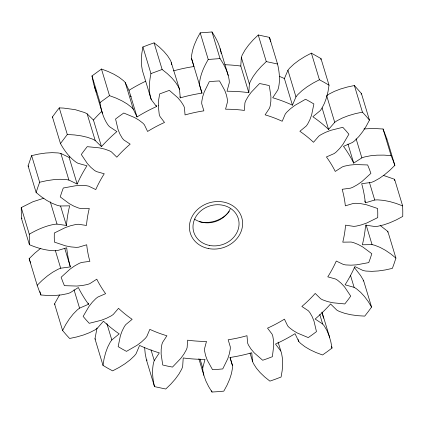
<?xml version="1.0" encoding="UTF-8"?>
<svg xmlns="http://www.w3.org/2000/svg" width="424" height="424" viewBox="0 0 424 424"><rect width="100%" height="100%" fill="white"/><g stroke="black" fill="none" stroke-linecap="round" stroke-linejoin="round"><path stroke-width="0.64" d="M144.605 347.394L145.194 353.563L146.46 360.002L154.495 386.619L165.752 389.015L170.84 384.091L175.324 379.008L178.923 374.063L181.626 369.288A24.454 21.364 -16.8 0 0 181.949 368.551L182.659 366.622L183.216 357.957A151.49 132.368 -16.8 0 0 205.004 359.377L202.736 367.931L202.799 369.914A24.454 21.364 -16.8 0 0 202.879 370.677L203.971 375.696L205.889 381.001L208.624 386.556L212.005 392.03L217.904 391.67L223.803 391.14L227.052 385.156L229.654 379.199L231.451 373.613L232.426 368.435A24.454 21.364 -16.8 0 0 232.484 367.666L232.511 365.679L230.047 357.48A151.49 132.368 -16.8 0 0 251.766 352.763L252.519 361.333L253.271 363.151A24.454 21.364 -16.8 0 0 253.616 363.834L256.414 368.191L260.124 372.579L264.714 376.978L269.908 381.123L275.526 379.151L281.091 377.026L282.183 370.576L282.654 364.327L282.464 358.646L281.621 353.574A24.454 21.364 -16.8 0 0 281.414 352.842L278.065 342.115M43.815 198.209L32.86 201.771L21.242 207.58L21.364 218.09L29.399 244.706C37.27 248.013 45.638 250.478 54.219 250.738A24.454 21.364 -16.8 0 0 55.083 250.732L57.309 250.605L66.69 247.786A151.49 132.368 -16.8 0 0 70.352 266.903L60.685 268.217L58.592 269.028A24.454 21.364 -16.8 0 0 57.797 269.383L52.698 272.224L47.499 275.876L42.22 280.317L37.18 285.283L38.971 290.175L40.937 294.998L48.092 295.496L55.067 295.449L61.454 294.86L67.209 293.721A24.454 21.364 -16.8 0 0 68.047 293.477L70.172 292.74L78.334 287.525A151.49 132.368 -16.8 0 0 88.531 304.252L79.569 308.147L77.809 309.483A24.454 21.364 -16.8 0 0 77.157 310.034L73.177 314.078L69.372 318.912L65.773 324.493L62.582 330.497L66.022 334.541L69.615 338.474L76.755 336.953L83.539 334.976L89.554 332.66L94.764 330.01A24.454 21.364 -16.8 0 0 95.501 329.554L97.313 328.282L103.456 321.18A151.49 132.368 -16.8 0 0 119.186 333.874L111.809 339.974L110.553 341.702A24.454 21.364 -16.8 0 0 110.113 342.391L107.632 347.245L105.608 352.784L104.034 358.964L103.011 365.414L107.76 368.212L112.62 370.868L119.054 367.481L124.974 363.766L130.03 359.95L134.191 356.049A24.454 21.364 -16.8 0 0 134.747 355.423L136.072 353.738L139.597 345.449A151.49 132.368 -16.8 0 0 159.323 352.869L154.246 360.575L153.626 362.52A24.454 21.364 -16.8 0 0 153.435 363.283C151.829 371 152.682 379.019 154.495 386.619M21.242 207.58L29.277 234.196L29.399 244.706M173.57 70.861A151.49 132.368 -16.8 0 1 193.953 66.52L191.489 58.321L191.516 56.334A24.454 21.364 -16.8 0 1 191.574 55.565L192.549 50.387L194.346 44.801L196.948 38.844L200.197 32.86L211.995 31.97L220.03 58.586C224.354 65.031 228.011 72.186 229.156 79.94A24.454 21.364 -16.8 0 1 229.236 80.703L229.304 82.685L227.031 91.24A151.49 132.368 -16.8 0 1 248.819 92.66L240.784 66.043L241.341 57.378L242.051 55.449A24.454 21.364 -16.8 0 1 242.374 54.712L245.077 49.937L248.676 44.992L253.16 39.909L258.248 34.985L269.505 37.381L277.54 63.998C279.352 71.598 280.206 79.617 278.605 87.333A24.454 21.364 -16.8 0 1 278.414 88.097L277.789 90.042L272.717 97.748A151.49 132.368 -16.8 0 1 292.443 105.168L295.963 96.879L297.288 95.193A24.454 21.364 -16.8 0 1 297.844 94.568L302.005 90.667L307.061 86.846L312.981 83.136L319.415 79.749L324.275 82.404L329.029 85.198L328.001 91.653L326.432 97.833L324.402 103.371L321.922 108.226A24.454 21.364 -16.8 0 1 321.482 108.915L320.226 110.643L312.848 116.743A151.49 132.368 -16.8 0 1 328.579 129.437L334.721 122.335L336.539 121.063A24.454 21.364 -16.8 0 1 337.271 120.607L342.481 117.957L348.502 115.641L355.28 113.664L362.425 112.143L366.013 116.075L369.452 120.119L366.262 126.124L362.663 131.705L358.863 136.539L354.877 140.583A24.454 21.364 -16.8 0 1 354.231 141.134L352.466 142.469L343.504 146.365A151.49 132.368 -16.8 0 1 353.701 163.092L361.863 157.876L363.988 157.14A24.454 21.364 -16.8 0 1 364.826 156.896L370.581 155.756L376.968 155.168L383.943 155.115L391.098 155.619L393.069 160.442L394.855 165.334L389.815 170.3L384.541 174.741L379.337 178.393L374.238 181.233A24.454 21.364 -16.8 0 1 373.449 181.589L371.35 182.399L361.683 183.714A151.49 132.368 -16.8 0 1 365.345 202.831L374.726 200.011L376.952 199.884A24.454 21.364 -16.8 0 1 377.816 199.879L383.55 200.367L389.683 201.559L396.17 203.446L402.636 205.91L402.789 211.157L402.758 216.42L396.361 219.86L389.921 222.727L383.826 224.842L378.113 226.199A24.454 21.364 -16.8 0 1 377.254 226.326L375.028 226.533L365.599 225.139A151.49 132.368 -16.8 0 1 362.372 244.775L372.055 244.627L374.164 245.12A24.454 21.364 -16.8 0 1 374.964 245.353L380.121 247.415L385.395 250.277L390.764 253.912L395.91 258.105L394.23 263.256L392.375 268.376L385.246 269.956L378.282 270.963L371.89 271.339L366.119 271.074A24.454 21.364 -16.8 0 1 365.276 270.963L363.14 270.549L354.877 266.574A151.49 132.368 -16.8 0 1 345.072 284.817L354.109 287.35L355.9 288.415A24.454 21.364 -16.8 0 1 356.558 288.866L360.628 292.3L364.529 296.551L368.255 301.575L371.572 307.087L368.228 311.645L364.735 316.113L357.57 315.679L350.754 314.73L344.696 313.325L339.433 311.47A24.454 21.364 -16.8 0 1 338.691 311.126L336.852 310.13L330.561 303.976A151.49 132.368 -16.8 0 1 315.143 319.028L322.648 324L323.936 325.531A24.454 21.364 -16.8 0 1 324.392 326.157L326.978 330.63L329.125 335.85L330.837 341.776L332.008 348.067L327.328 351.581L322.531 354.968L316.034 352.556L310.039 349.747L304.909 346.7L300.664 343.435A24.454 21.364 -16.8 0 1 300.097 342.894L298.735 341.415L295.03 333.672A151.49 132.368 -16.8 0 1 275.505 344.065L280.746 350.987M248.819 92.66L249.376 83.994L250.086 82.06A24.454 21.364 -16.8 0 1 250.409 81.328L253.112 76.553L256.711 71.608L261.195 66.526L266.283 61.602L277.54 63.998M103.011 365.414L94.971 338.803L97.043 327.969M292.443 105.168L284.403 78.551L287.928 70.262L289.253 68.577A24.454 21.364 -16.8 0 1 289.809 67.951L293.97 64.05L299.026 60.235L304.946 56.519L311.38 53.133L320.989 58.586L320.862 59.641M200.197 32.86L208.237 59.477C204.135 66.478 200.621 74.057 199.609 82.182A24.454 21.364 -16.8 0 0 199.55 82.95L199.529 84.938L201.988 93.137A151.49 132.368 -16.8 0 0 180.269 97.854L179.516 89.284L170.729 60.849A24.454 21.364 -16.8 0 0 170.384 60.166L167.586 55.809L163.876 51.421L159.286 47.022L154.092 42.877L148.474 44.849L142.909 46.974L141.817 53.424L141.346 59.673L141.537 65.354L142.379 70.426A24.454 21.364 -16.8 0 0 142.586 71.158L151.288 99.629L156.53 106.551A151.49 132.368 -16.8 0 0 137.005 116.945L133.3 109.201L125.266 82.585L123.903 81.106A24.454 21.364 -16.8 0 0 123.336 80.565L119.091 77.3L113.961 74.253L107.966 71.444L101.469 69.032L91.992 75.933L93.614 84.032L96.036 91.187M142.909 46.974L150.949 73.585C149.359 81.265 148.596 89.337 150.414 97.043A24.454 21.364 -16.8 0 0 150.621 97.774L151.288 99.629M36.125 192.512L28.09 165.895L31.625 155.624L38.754 154.044L45.718 153.037L52.11 152.661L57.881 152.926A24.454 21.364 -16.8 0 1 58.724 153.037L60.86 153.451L69.123 157.426L77.163 184.043L68.9 180.067L66.759 179.654A24.454 21.364 -16.8 0 0 65.916 179.543L60.144 179.278L53.758 179.654L46.788 180.661L39.66 182.241L37.805 187.355L36.125 192.512L41.271 196.704L46.64 200.34L51.914 203.202L57.07 205.264A24.454 21.364 -16.8 0 0 57.871 205.497L59.98 205.99L69.663 205.841A151.49 132.368 -16.8 0 0 66.436 225.478L57.012 224.084L54.781 224.291A24.454 21.364 -16.8 0 0 53.922 224.418C45.167 226.024 36.952 229.776 29.277 234.196M387.674 232.135L387.875 231.488L380.143 225.451M62.582 330.497L54.548 303.881L59.535 294.956M334.721 122.335L326.687 95.718L328.499 94.446A24.454 21.364 -16.8 0 1 329.236 93.99L334.446 91.34L340.461 89.024L347.245 87.047L354.385 85.526L361.418 93.503L361.094 94.165M77.163 184.043A151.49 132.368 -16.8 0 1 86.962 165.8L77.926 163.267L76.14 162.201A24.454 21.364 -16.8 0 1 75.477 161.751C69.08 157.013 64.273 150.446 60.462 143.529L52.428 116.913L57.065 110.669L59.265 107.887L63.563 108.083L75.191 109.652L84.567 112.53A24.454 21.364 -16.8 0 1 85.309 112.874L87.148 113.871L93.439 120.024L101.479 146.64A151.49 132.368 -16.8 0 1 116.897 131.588L109.392 126.617L108.099 125.085A24.454 21.364 -16.8 0 1 107.643 124.46C103.281 117.957 101.151 110.224 100.027 102.55L91.992 75.933M60.462 143.529L67.305 134.503L74.465 134.938L81.281 135.887L87.339 137.286L92.602 139.146A24.454 21.364 -16.8 0 1 93.344 139.491L95.188 140.487L101.479 146.64M363.124 281.048L363.538 280.471L360.591 275.531L354.194 267.316M37.18 285.283L29.145 258.667L34.885 253.07L40.778 248.263M363.983 128.954L373.242 128.451L383.063 129.002L386.821 138.717L386.291 139.273M100.027 102.55L109.503 95.649L116.001 98.061L121.995 100.87L127.131 103.917L131.371 107.182A24.454 21.364 -16.8 0 1 131.938 107.723L133.3 109.201M150.949 73.585L162.132 69.488L167.321 73.638L171.911 78.037L175.621 82.426L178.424 86.782A24.454 21.364 -16.8 0 1 178.764 87.466L179.516 89.284M208.237 59.477L220.03 58.586M146.46 360.002L147.154 360.172M383.222 175.345L394.601 179.294L402.636 205.91M22.053 218.381L21.364 218.09M130.364 96.036L131.228 96.571M94.971 338.803L95.559 339.158M28.631 166.372L28.09 165.895M54.548 303.881L54.972 304.395M211.995 31.97C216.166 38.165 219.659 45.002 220.989 52.406M52.767 117.528L52.428 116.913M125.266 82.585L128.97 90.328L137.005 116.945M96.481 92.215L96.29 91.78M30.47 262.339L30.698 262.949M30.014 261.12L30.242 261.73M29.791 260.506L29.145 258.667M386.821 138.717L394.855 165.334M383.063 129.002L391.098 155.619M361.418 93.503L369.452 120.119M354.385 85.526L362.425 112.143M387.875 231.488L395.91 258.105M369.368 182.267L374.726 200.011M356.123 138.86L361.863 157.876M347.961 144.075L353.701 163.092M364.773 200.934L365.154 202.2M320.989 58.586L329.029 85.198M366.124 224.98L372.055 244.627M311.38 53.133L319.415 79.749M322.076 107.892L328.579 129.437M363.538 280.471L371.572 307.087M350.473 275.309L354.109 287.35M287.928 70.262L295.963 96.879M258.248 34.985L266.283 61.602M321.991 312.059L329.644 337.409M331.504 346.403L332.008 348.067M319.776 314.491L322.648 324M241.341 57.378L249.376 83.994M220.162 48.765L228.197 75.382M298.157 339.513L298.735 341.415M191.489 58.321L201.988 93.137M179.935 96.746L180.269 97.854M250.033 353.091L252.519 361.333M154.092 42.877L162.132 69.488M156.149 105.285L156.53 106.551M230.02 357.437L232.511 365.679M211.624 390.764L212.005 392.03M200.054 359.059L202.736 367.931M198.867 358.762L203.838 375.235M101.469 69.032L109.503 95.649M94.356 86.591L102.391 113.208M87.148 113.871L95.188 140.487M150.997 349.8L154.246 360.575M59.265 107.887L67.305 134.503M60.86 153.451L68.9 180.067M106.832 323.496L111.809 339.974M60.579 206.069L66.436 225.478M88.197 303.144L88.531 304.252M64.83 248.602L70.352 266.903M50.313 201.904L57.012 224.084M74.02 289.772L79.569 308.147M31.625 155.624L39.66 182.241M55.332 250.473L60.685 268.217M39.93 291.675L40.434 293.339M40.603 293.89L40.937 294.998M322.039 312.228L323.205 316.998M269.505 37.381L269.823 38.738M269.86 38.913L270.115 40.105M323.305 317.502L323.438 318.18M270.316 41.117L270.438 41.796M171.482 62.667L171.651 64.644M394.601 179.294L394.659 180.603M69.123 157.426A151.49 132.368 -16.8 0 1 69.653 156.255M93.439 120.024A151.49 132.368 -16.8 0 1 101.829 111.327M128.97 90.328A151.49 132.368 -16.8 0 1 145.559 81.291M224.937 64.724A151.49 132.368 -16.8 0 1 240.784 66.043M279.612 76.447A151.49 132.368 -16.8 0 1 284.403 78.551M221.121 53.323A24.454 21.364 -16.8 0 1 221.153 53.631M229.289 211.47A26.871 23.479 -16.8 0 1 199.296 221.683M230.243 208.915A23.267 20.331 -16.8 0 1 194.399 219.081M158.3 105.777L159.207 114.226A21.179 18.502 -16.8 0 0 159.387 114.862L159.965 116.468L164.501 122.462A131.196 114.634 -16.8 0 0 147.589 131.461L144.383 124.757L143.201 123.474A21.179 18.502 -16.8 0 0 142.708 123.008L139.04 120.178L134.594 117.543L123.771 113.023L119.621 115.953L115.567 118.996L118.063 129.58L119.923 134.095L122.16 137.97A21.179 18.502 -16.8 0 0 122.557 138.51L123.675 139.841L130.173 144.144A131.196 114.634 -16.8 0 0 116.823 157.182L111.374 151.85L109.779 150.986A21.179 18.502 -16.8 0 0 109.138 150.69L104.58 149.078L99.333 147.865L87.227 146.667L84.201 150.541L81.307 154.484L87.402 163.611L90.784 167.289L94.308 170.268A21.179 18.502 -16.8 0 0 94.881 170.655L96.428 171.577L104.251 173.776A131.196 114.634 -16.8 0 0 95.766 189.57L88.605 186.131L86.756 185.77A21.179 18.502 -16.8 0 0 86.024 185.675L81.026 185.447L75.493 185.77L63.287 188.012L61.681 192.443L60.229 196.906L69.335 203.684L73.903 206.165L78.366 207.946A21.179 18.502 -16.8 0 0 79.06 208.152L80.889 208.576L89.273 208.449A131.196 114.634 -16.8 0 0 86.475 225.457L78.313 224.248L76.384 224.429A21.179 18.502 -16.8 0 0 75.642 224.54L70.691 225.711L65.413 227.545L54.299 233.009L54.267 237.562L54.399 242.104L65.619 245.878L70.93 246.906L75.896 247.33A21.179 18.502 -16.8 0 0 76.643 247.325L78.573 247.213L86.697 244.77A131.196 114.634 -16.8 0 0 89.872 261.327L81.498 262.467L79.68 263.172A21.179 18.502 -16.8 0 0 78.997 263.479L74.582 265.938L70.077 269.102L61.136 277.248L62.688 281.483L64.395 285.665L76.633 286.052L82.161 285.543L87.148 284.557A21.179 18.502 -16.8 0 0 87.874 284.345L89.713 283.709L96.778 279.193A131.196 114.634 -16.8 0 0 105.613 293.673L97.849 297.049L96.322 298.204A21.179 18.502 -16.8 0 0 95.76 298.681L92.31 302.185L89.019 306.372L83.141 316.405L86.12 319.908L89.231 323.311L101.288 320.284L106.498 318.276L111.008 315.981A21.179 18.502 -16.8 0 0 111.645 315.589L113.219 314.486L118.535 308.338A131.196 114.634 -16.8 0 0 132.161 319.33L125.769 324.609L124.683 326.104A21.179 18.502 -16.8 0 0 124.301 326.703L122.154 330.911L120.4 335.702L118.148 346.647L122.266 349.069L126.474 351.369L137.169 345.216L141.552 341.914L145.151 338.532A21.179 18.502 -16.8 0 0 145.633 337.992L146.784 336.529L149.831 329.353A131.196 114.634 -16.8 0 0 166.918 335.781L162.524 342.449L161.984 344.14A21.179 18.502 -16.8 0 0 161.82 344.802L161.184 349.296L161.136 354.231L162.737 365.006L167.586 366.119L172.483 367.083L180.772 358.413L183.894 354.135L186.231 350.001A21.179 18.502 -16.8 0 0 186.512 349.36L187.127 347.691L187.609 340.186A131.196 114.634 -16.8 0 0 206.483 341.415L204.511 348.825L204.575 350.542A21.179 18.502 -16.8 0 0 204.638 351.199L205.582 355.545L207.246 360.14L212.541 369.696L217.65 369.378L222.759 368.922L227.826 358.582L229.384 353.743L230.227 349.259A21.179 18.502 -16.8 0 0 230.28 348.592L230.301 346.869L228.17 339.772A131.196 114.634 -16.8 0 0 246.98 335.686L247.632 343.106L248.284 344.686A21.179 18.502 -16.8 0 0 248.575 345.274L251.003 349.047L254.214 352.853L262.684 360.252L267.555 358.545L272.372 356.701L273.724 345.703L273.565 340.785L272.833 336.391A21.179 18.502 -16.8 0 0 272.653 335.755L272.076 334.149L267.533 328.155A131.196 114.634 -16.8 0 0 284.446 319.155L287.652 325.86L288.834 327.143A21.179 18.502 -16.8 0 0 289.327 327.609L293 330.439L297.447 333.073L308.264 337.594L312.414 334.663L316.468 331.621L313.972 321.037L312.112 316.521L309.875 312.642A21.179 18.502 -16.8 0 0 309.478 312.106L308.359 310.776L301.861 306.473A131.196 114.634 -16.8 0 0 315.212 293.435L320.661 298.766L322.256 299.63A21.179 18.502 -16.8 0 0 322.897 299.927L327.455 301.538L332.702 302.752L344.807 303.95L347.834 300.075L350.733 296.132L344.632 287.006L341.251 283.327L337.732 280.349A21.179 18.502 -16.8 0 0 337.159 279.962L335.607 279.04L327.784 276.84A131.196 114.634 -16.8 0 0 336.274 261.046L343.429 264.486L345.279 264.846A21.179 18.502 -16.8 0 0 346.011 264.942L351.008 265.17L356.542 264.846L368.748 262.604L370.353 258.174L371.811 253.711L362.706 246.932L358.137 244.452L353.669 242.666A21.179 18.502 -16.8 0 0 352.98 242.464L351.146 242.04L342.767 242.168A131.196 114.634 -16.8 0 0 345.56 225.16L353.722 226.368L355.651 226.188A21.179 18.502 -16.8 0 0 356.399 226.077L361.343 224.906L366.622 223.072L377.736 217.607L377.768 213.055L377.636 208.507L366.416 204.739L361.105 203.706L356.139 203.287A21.179 18.502 -16.8 0 0 355.392 203.292L353.462 203.403L345.343 205.841A131.196 114.634 -16.8 0 0 342.168 189.29L350.537 188.15L352.355 187.445A21.179 18.502 -16.8 0 0 353.044 187.138L357.459 184.679L361.964 181.514L370.899 173.368L369.346 169.134L367.645 164.952L355.402 164.565L349.874 165.074L344.887 166.06A21.179 18.502 -16.8 0 0 344.166 166.272L342.322 166.908L335.257 171.423A131.196 114.634 -16.8 0 0 326.427 156.944L334.186 153.567L335.713 152.412A21.179 18.502 -16.8 0 0 336.274 151.935L339.725 148.432L343.016 144.245L348.894 134.212L345.915 130.709L342.809 127.306L330.752 130.332L325.542 132.341L321.026 134.636A21.179 18.502 -16.8 0 0 320.39 135.028L318.816 136.131L313.5 142.279A131.196 114.634 -16.8 0 0 299.874 131.286L306.266 126.008L307.352 124.513A21.179 18.502 -16.8 0 0 307.734 123.914L309.88 119.706L311.635 114.915L313.887 103.97L309.769 101.548L305.561 99.248L294.866 105.396L290.488 108.703L286.884 112.084A21.179 18.502 -16.8 0 0 286.401 112.625L285.251 114.088L282.204 121.264A131.196 114.634 -16.8 0 0 265.117 114.835L269.51 108.168L270.051 106.477A21.179 18.502 -16.8 0 0 270.221 105.815L270.851 101.32L270.899 96.386L269.298 85.611L264.449 84.498L259.552 83.533L251.262 92.204L248.141 96.481L245.803 100.615A21.179 18.502 -16.8 0 0 245.523 101.251L244.908 102.926L244.425 110.431A131.196 114.634 -16.8 0 0 225.552 109.201L227.524 101.792L227.465 100.075A21.179 18.502 -16.8 0 0 227.397 99.417L226.453 95.071L224.789 90.476L219.494 80.92L214.385 81.233L209.276 81.694L204.209 92.035L202.651 96.873L201.808 101.357A21.179 18.502 -16.8 0 0 201.755 102.025L201.734 103.748L203.87 110.844A131.196 114.634 -16.8 0 0 185.055 114.931L184.408 107.511L183.756 105.931A21.179 18.502 -16.8 0 0 183.459 105.343L181.032 101.569L177.82 97.764L169.351 90.365L159.662 93.916L158.661 99.947L158.3 105.777M208.539 248.565A26.871 23.479 -16.8 0 0 241.866 217.978A26.871 23.479 -16.8 0 0 197.648 209.382A26.871 23.479 -16.8 0 0 208.539 248.565M209.541 245.448A23.267 20.331 -16.8 0 0 238.405 218.959A23.267 20.331 -16.8 0 0 200.112 211.518A23.267 20.331 -16.8 0 0 209.541 245.448"/></g></svg>
